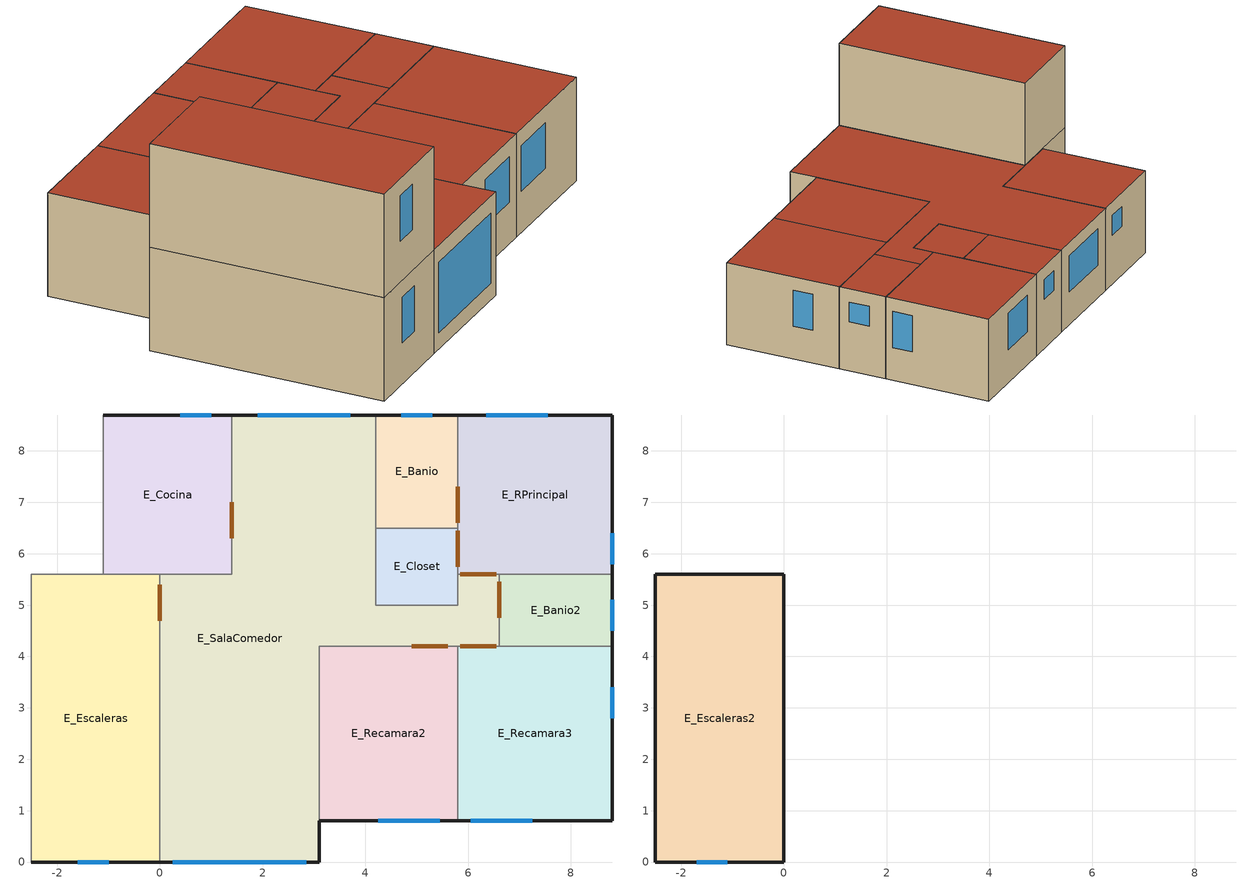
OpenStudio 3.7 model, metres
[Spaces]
E_RPrincipal
 floor adiabatic: 6.6,5.6 5.8,5.6 5.8,6.5 5.8,8.7 8.8,8.7 8.8,5.6 z0
 wall outside: 8.8,5.6 8.8,8.7 5.8,8.7 z0:2.5
 wall to E_Banio: 5.8,8.7 5.8,6.5 z0:2.5
 wall to E_Banio2: 6.6,5.6 8.8,5.6 z0:2.5
 wall to E_SalaComedor: 5.8,5.6 6.6,5.6 z0:2.5
 wall to E_Closet: 5.8,6.5 5.8,5.6 z0:2.5
 window: 7.55,8.7 6.35,8.7 / 8.8,5.8 8.8,6.4 z1:2.1
 door inside: 5.8,7.3 5.8,6.6 / 5.85,5.6 6.55,5.6 / 5.8,6.45 5.8,5.75 z0:2.1
 roof outside: 8.8,5.6 8.8,8.7 5.8,8.7 5.8,6.5 5.8,5.6 6.6,5.6 z2.5
E_Banio
 floor adiabatic: 4.2,6.5 4.2,8.7 5.8,8.7 5.8,6.5 z0
 wall outside: 5.8,8.7 4.2,8.7 z0:2.5
 wall to E_SalaComedor: 4.2,8.7 4.2,6.5 z0:2.5
 wall to E_Closet: 4.2,6.5 5.8,6.5 z0:2.5
 window: 5.3,8.7 4.7,8.7 z1.5:2.1
 roof outside: 5.8,6.5 5.8,8.7 4.2,8.7 4.2,6.5 z2.5
E_Banio2
 floor adiabatic: 8.8,5.6 8.8,4.2 8.7,4.2 6.6,4.2 6.6,5.6 z0
 wall outside: 8.8,4.2 8.8,5.6 z0:2.5
 wall to E_Recamara3: 6.6,4.2 8.7,4.2 8.8,4.2 z0:2.5
 wall to E_SalaComedor: 6.6,5.6 6.6,4.2 z0:2.5
 window: 8.8,4.5 8.8,5.1 z1.5:2.1
 door inside: 6.6,5.45 6.6,4.75 z0:2.1
 roof outside: 6.6,5.6 6.6,4.2 8.7,4.2 8.8,4.2 8.8,5.6 z2.5
E_Closet
 floor adiabatic: 4.2,5 4.2,6.5 5.8,6.5 5.8,5.6 5.8,5 z0
 wall to E_SalaComedor: 4.2,6.5 4.2,5 5.8,5 5.8,5.6 z0:2.5
 roof outside: 5.8,5 5.8,5.6 5.8,6.5 4.2,6.5 4.2,5 z2.5
E_Recamara2
 floor adiabatic: 3.1,0.8 3.1,4.2 5.8,4.2 5.8,0.9 5.8,0.8 z0
 wall outside: 3.1,0.8 5.8,0.8 z0:2.5
 wall to E_Recamara3: 5.8,0.8 5.8,0.9 5.8,4.2 z0:2.5
 wall to E_SalaComedor: 5.8,4.2 3.1,4.2 3.1,0.8 z0:2.5
 window: 4.25,0.8 5.45,0.8 z1:2.1
 door inside: 5.6,4.2 4.9,4.2 z0:2.1
 roof outside: 5.8,0.8 5.8,0.9 5.8,4.2 3.1,4.2 3.1,0.8 z2.5
E_Cocina
 floor adiabatic: 1.4,8.7 1.4,5.6 0,5.6 -1.1,5.6 -1.1,8.7 z0
 wall outside: 1.4,8.7 -1.1,8.7 z0:2.5
 wall adiabatic: -1.1,8.7 -1.1,5.6 z0:2.5
 wall to E_SalaComedor: 0,5.6 1.4,5.6 1.4,8.7 z0:2.5
 wall to E_Escaleras: -1.1,5.6 0,5.6 z0:2.5
 window: 1,8.7 0.4,8.7 z1.5:2.1
 door inside: 1.4,6.3 1.4,7 z0:2.1
 roof outside: -1.1,8.7 -1.1,5.6 0,5.6 1.4,5.6 1.4,8.7 z2.5
E_Escaleras
 floor adiabatic: -2.5,0 -2.5,5.6 -1.1,5.6 0,5.6 0,0 z0
 wall outside: -2.5,0 0,0 z0:2.5
 wall adiabatic: -1.1,5.6 -2.5,5.6 -2.5,0 z0:2.5
 wall to E_SalaComedor: 0,0 0,5.6 z0:2.5
 window: -1.6,0 -1,0 z1:2.1
 door inside: 0,4.7 0,5.4 z0:2.1
E_Recamara3
 floor adiabatic: 5.8,0.8 5.8,0.9 5.8,4.2 6.6,4.2 8.7,4.2 8.8,4.2 8.8,0.8 z0
 wall outside: 5.8,0.8 8.8,0.8 8.8,4.2 z0:2.5
 wall to E_SalaComedor: 6.6,4.2 5.8,4.2 z0:2.5
 window: 6.05,0.8 7.25,0.8 / 8.8,2.8 8.8,3.4 z1:2.1
 door inside: 6.55,4.2 5.85,4.2 z0:2.1
 roof outside: 8.8,0.8 8.8,4.2 8.7,4.2 6.6,4.2 5.8,4.2 5.8,0.9 5.8,0.8 z2.5
E_SalaComedor
 floor adiabatic: 0,0 0,5.6 1.4,5.6 1.4,8.7 4.2,8.7 4.2,6.5 4.2,5 5.8,5 5.8,5.6 6.6,5.6 6.6,4.2 5.8,4.2 3.1,4.2 3.1,0.8 3.1,0 z0
 wall outside: 4.2,8.7 1.4,8.7 / 0,0 3.1,0 3.1,0.8 z0:2.5
 window: 3.7,8.7 1.9,8.7 z1:2.1; 0.25,0 2.85,0 z0.4:2.1
 roof outside: 3.1,0 3.1,0.8 3.1,4.2 5.8,4.2 6.6,4.2 6.6,5.6 5.8,5.6 5.8,5 4.2,5 4.2,6.5 4.2,8.7 1.4,8.7 1.4,5.6 0,5.6 0,0 z2.5
E_Escaleras2
 floor to E_Escaleras: 0,5.6 0,0 -2.5,0 -2.5,5.6 z2.5
 wall outside: 0,5.6 -2.5,5.6 -2.5,0 0,0 0,5.6 z2.5:5
 window: -1.7,0 -1.1,0 z3.5:4.6
 roof outside: 0,0 0,5.6 -2.5,5.6 -2.5,0 z5
[Site]
Zacatepec: Latitude {deg}=39.7653; Longitude {deg}=39.7653; Time Zone {hr}=-6; Elevation {m}=995.8
[ClimateZones]
Climate Zone Institution Name 1=ASHRAE; Climate Zone Document Name 1=ANSI/ASHRAE Standard 169; Climate Zone Document Year 1=2006; Climate Zone Institution Name 2=CEC; Climate Zone Document Name 2=California Climate Zone Descriptions; Climate Zone Document Year 2=1995
[Building]
Building 1: North Axis {deg}=-0; Default Construction Set=SistemaConstructivoBase
[DefaultConstructionSet]
SistemaConstructivoBase: Default Exterior Surface Constructions=Default Surface Constructions 1; Default Interior Surface Constructions=Default Surface Constructions 2; Default Ground Contact Surface Constructions=Default Surface Constructions 3; Default Exterior SubSurface Constructions=Default Sub Surface Constructions 1; Default Interior SubSurface Constructions=Default Sub Surface Constructions 2; Adiabatic Surface Construction=ASHRAE 189.1-2009 ExtRoof IEAD ClimateZone 7-8
[DefaultSurfaceConstructions]
Name | Floor Construction | Wall Construction | Roof Ceiling Construction
Default Surface Constructions 1 | ASHRAE 189.1-2009 ExtRoof IEAD ClimateZone 2 | ASHRAE 189.1-2009 ExtRoof IEAD ClimateZone 1 | ASHRAE 189.1-2009 ExtRoof IEAD ClimateZone 3
Default Surface Constructions 2 | ASHRAE 189.1-2009 ExtRoof IEAD ClimateZone 5 | ASHRAE 189.1-2009 ExtRoof IEAD ClimateZone 4 | ASHRAE 189.1-2009 ExtRoof IEAD ClimateZone 6
Default Surface Constructions 3 | ASHRAE 189.1-2009 ExtRoof IEAD ClimateZone 8 | ASHRAE 189.1-2009 ExtRoof IEAD ClimateZone 7 | ASHRAE 189.1-2009 ExtRoof IEAD ClimateZone 9
[DefaultSubSurfaceConstructions]
Name | Fixed Window Construction | Door Construction
Default Sub Surface Constructions 1 | ASHRAE 189.1-2009 ExtWindow ClimateZone 1 | Exterior Door
Default Sub Surface Constructions 2 |  | Interior Door
[Construction]
ASHRAE 189.1-2009 ExtRoof IEAD ClimateZone 1; ASHRAE 189.1-2009 ExtRoof IEAD ClimateZone 2; ASHRAE 189.1-2009 ExtRoof IEAD ClimateZone 3; ASHRAE 189.1-2009 ExtRoof IEAD ClimateZone 4; ASHRAE 189.1-2009 ExtRoof IEAD ClimateZone 5; ASHRAE 189.1-2009 ExtRoof IEAD ClimateZone 6; ASHRAE 189.1-2009 ExtRoof IEAD ClimateZone 7; ASHRAE 189.1-2009 ExtRoof IEAD ClimateZone 8; ASHRAE 189.1-2009 ExtRoof IEAD ClimateZone 9: Roof Membrane, Roof Insulation [18], Metal Decking
ASHRAE 189.1-2009 ExtWindow ClimateZone 1: Theoretical Glass [167]
Exterior Door: F08 Metal surface, I01 25mm insulation board
Interior Door: G05 25mm wood
ASHRAE 189.1-2009 ExtRoof IEAD ClimateZone 7-8: Roof Membrane, Roof Insulation [26], Metal Decking
[Material] Thermal Absorptance=0.9
Name | Roughness | Thickness {m} | Conductivity {W/m-K} | Density {kg/m3} | Specific Heat {J/kg-K} | Solar Absorptance | Visible Absorptance
Roof Membrane | VeryRough | 0.0095 | 0.16 | 1121.29 | 1460 | 0.7 | 0.7
Roof Insulation [18] | MediumRough | 0.1693 | 0.049 | 265 | 836.8 | 0.7 | 0.7
Metal Decking | MediumSmooth | 0.0015 | 45.006 | 7680 | 418.4 | 0.6 | 0.6
F08 Metal surface | Smooth | 0.0008 | 45.28 | 7824 | 500 | 0.7 | 0.7
I01 25mm insulation board | MediumRough | 0.0254 | 0.03 | 43 | 1210 | 0.6 | 0.6
G05 25mm wood | MediumSmooth | 0.0254 | 0.15 | 608 | 1630 | 0.5 | 0.5
Roof Insulation [26] | MediumRough | 0.2941 | 0.049 | 265 | 836.8 | 0.7 | 0.7
[WindowMaterial:Glazing]
Theoretical Glass [167]: Optical Data Type=SpectralAverage; Thickness {m}=0.003; Solar Transmittance at Normal Incidence=0.2374; Front Side Solar Reflectance at Normal Incidence=0.7126; Back Side Solar Reflectance at Normal Incidence=0; Visible Transmittance at Normal Incidence=0.2512; Front Side Visible Reflectance at Normal Incidence=0.6988; Back Side Visible Reflectance at Normal Incidence=0; Infrared Transmittance at Normal Incidence=0; Front Side Infrared Hemispherical Emissivity=0.985; Back Side Infrared Hemispherical Emissivity=0.985; Conductivity {W/m-K}=2.1073; Dirt Correction Factor for Solar and Visible Transmittance=1; Solar Diffusing=No
[Space]
Name | Building Story | Thermal Zone
E_Banio | Story 1 | Banio
E_Cocina | Story 1 | Cocina
E_Recamara3 | Story 1 | Recamara3
E_Banio2 | Story 1 | Banio2
E_Closet | Story 1 | Closet
E_Escaleras | Story 1 | Escaleras
E_RPrincipal | Story 1 | RPrincipal
E_Recamara2 | Story 1 | Recamara2
E_SalaComedor | Story 1 | SalaComedor
E_Escaleras2 | Story 2 | Escaleras2
[BuildingStory] Nominal Floor to Floor Height {m}=2.5; Nominal Floor to Ceiling Height {m}=2.5
Name | Nominal Z Coordinate {m}
Story 1 | 0
Story 2 | 2.5
[ThermalZone] Use Ideal Air Loads=No
Name | Multiplier
Escaleras; Cocina; SalaComedor; Recamara2; Closet; Banio; RPrincipal; Banio2; Recamara3 | 1
Escaleras2
[Sizing:Zone] Zone Cooling Design Supply Air Temperature Input Method=SupplyAirTemperature; Zone Cooling Design Supply Air Temperature {C}=14; Zone Cooling Design Supply Air Temperature Difference {deltaC}=11.11; Zone Heating Design Supply Air Temperature Input Method=SupplyAirTemperature; Zone Heating Design Supply Air Temperature {C}=40; Zone Heating Design Supply Air Temperature Difference {deltaC}=11.11; Zone Cooling Design Supply Air Humidity Ratio {kg-H2O/kg-air}=0.0085; Zone Heating Design Supply Air Humidity Ratio {kg-H2O/kg-air}=0.008; Cooling Design Air Flow Method=DesignDay; Heating Design Air Flow Method=DesignDay; Account for Dedicated Outdoor Air System=No; Dedicated Outdoor Air System Control Strategy=NeutralSupplyAir; Dedicated Outdoor Air Low Setpoint Temperature for Design {C}=autosize; Dedicated Outdoor Air High Setpoint Temperature for Design {C}=autosize; Zone Load Sizing Method=Sensible Load Only No Latent Load; Zone Latent Cooling Design Supply Air Humidity Ratio Input Method=HumidityRatioDifference; Zone Cooling Design Supply Air Humidity Ratio Difference {kgWater/kgDryAir}=0.005; Zone Latent Heating Design Supply Air Humidity Ratio Input Method=HumidityRatioDifference; Zone Humidification Design Supply Air Humidity Ratio Difference {kgWater/kgDryAir}=0.005
Escaleras; Cocina; SalaComedor; Recamara2; Closet; Banio; RPrincipal; Banio2; Recamara3; Escaleras2
